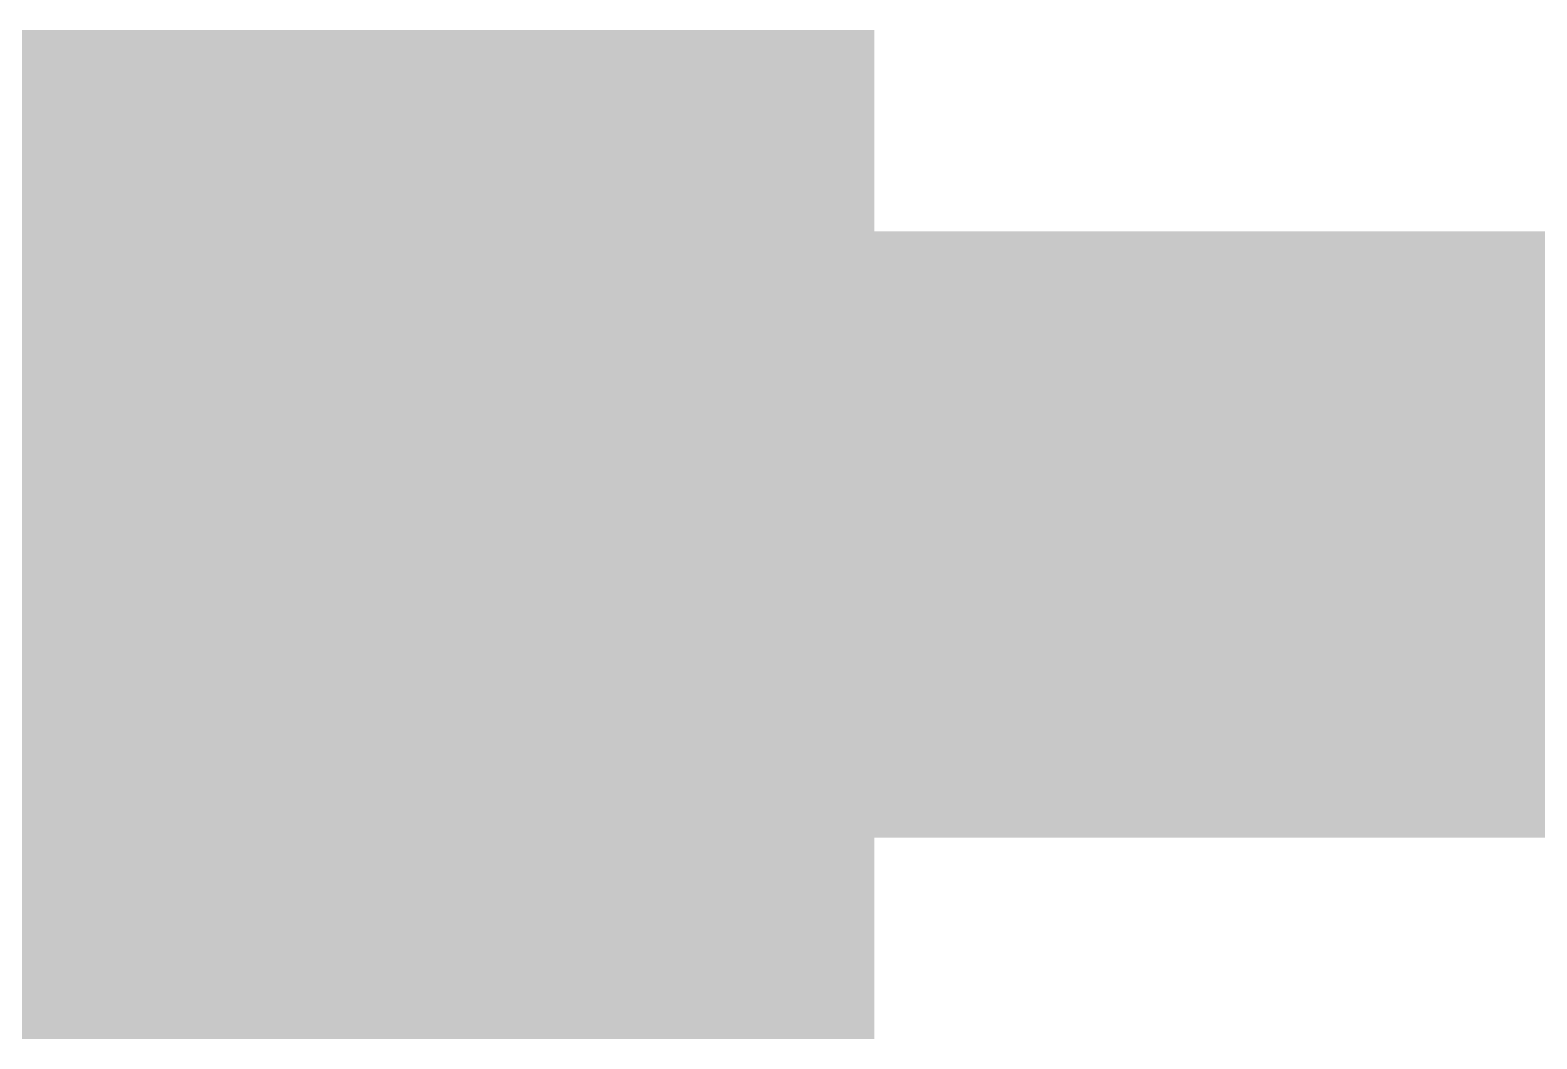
# Model space of a CAD drawing. Extents: x 37.9 to 63.7, y 29.1 to 56.
# Drawn here: x 43.744 to 45.764, y 45.694 to 47.046 of the extents above; entities that cross this region are included whole.
import ezdxf

# ---------------------------------------------------------------- set-up
doc = ezdxf.new("R2010")
doc.units = 0
for name, color, linetype in [('1', 12, 'CONTINUOUS'), ('29', 251, 'CONTINUOUS'), ('31', 251, 'CONTINUOUS'), ('51', 251, 'CONTINUOUS')]:
    doc.layers.add(name, color=color, linetype=linetype)

# ---------------------------------------------------------------- blocks, each defined once
blk = doc.blocks.new('RECT')
blk.add_solid([(-0.5, -0.5), (0.5, -0.5), (-0.5, 0.5), (0.5, 0.5)])

msp = doc.modelspace()

# ---------------------------------------------------------------- linework, layer by layer
at = {"layer": '1', "const_width": 0.8128}
msp.add_lwpolyline([(43.3, 46.37), (46.21, 46.37)], dxfattribs=at)
at = {"layer": '51', "const_width": 0.0508}
for points in [[(45.3254, 46.0906), (45.5117, 46.6494)], [(45.5117, 46.6494), (45.6979, 46.0906)], [(45.6514, 46.2303), (45.372, 46.2303)]]:
    msp.add_lwpolyline(points, dxfattribs=at)
at = {"layer": '51', "const_width": 0.0254}
for points in [[(45.5237, 46.6534, 1), (45.4996, 46.6454)], [(45.5237, 46.6454, 1), (45.4996, 46.6534)], [(45.372, 46.243, 1), (45.372, 46.2176)], [(45.6514, 46.2176, 1), (45.6514, 46.243)], [(45.3134, 46.0946, 1), (45.3374, 46.0866)], [(45.6859, 46.0866, 1), (45.71, 46.0946)]]:
    msp.add_lwpolyline(points, format="xyb", dxfattribs=at)

# ---------------------------------------------------------------- block references
at = {"layer": '1', "xscale": 3, "yscale": 1.2, "rotation": 180}
msp.add_blockref('RECT', (43.3, 46.37), dxfattribs=at)
at = {"layer": '29', "xscale": 3.1524, "yscale": 1.3524, "rotation": 180}
msp.add_blockref('RECT', (43.3, 46.37), dxfattribs=at)
at = {"layer": '31', "xscale": 3, "yscale": 1.2, "rotation": 180}
msp.add_blockref('RECT', (43.3, 46.37), dxfattribs=at)

doc.saveas('drawing.dxf')
